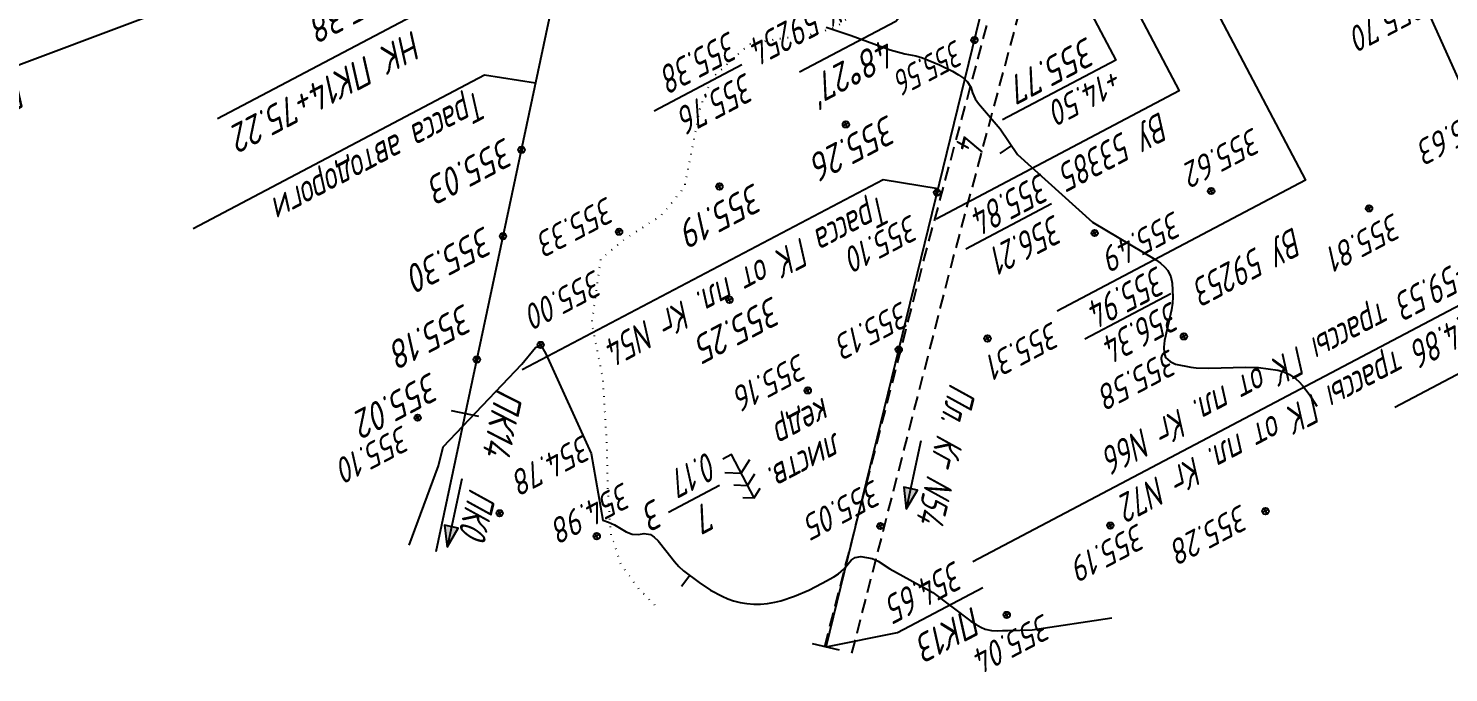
# Model space of a CAD drawing. Extents: x 1516777 to 1518423, y 2190420 to 2191479.
# Drawn here: x 1517168.8 to 1517372.3, y 2190420.3 to 2190512.6 of the extents above; entities that cross this region are included whole.
import ezdxf
from ezdxf.enums import TextEntityAlignment as Align

# ---------------------------------------------------------------- set-up
doc = ezdxf.new("R2010")
doc.units = 0
doc.linetypes.add('ИИDash_20_10', pattern=[3, 2, -1])
doc.linetypes.add('ИИDot', pattern=[1, 0, -1])
for name, color, linetype, lineweight in [('ИИ_ГЕОПУНКТ_025', 7, 'Continuous', 25), ('ИИ_ДОРОГА_025', 7, 'Continuous', 25), ('ИИ_КОНТУР_025', 7, 'ИИDot', 25), ('ИИ_ОТМЕТКА_025', 7, 'Continuous', 25), ('ИИ_ПИКЕТАЖ_025', 7, 'Continuous', 25), ('ИИ_РАЗМЕР_025', 7, 'Continuous', 25), ('ИИ_РЕЛЬЕФ_025', 34, 'Continuous', 25), ('ИИ_ТЕКСТ_025', 7, 'Continuous', 25), ('ИИ_ТРАССА_АД_025', 1, 'Continuous', 25), ('ИИ_ТРАССА_ТРУБ_025', 7, 'Continuous', 25), ('ИИ_УГОДЬЯ_025', 7, 'Continuous', 25)]:
    doc.layers.add(name, color=color, linetype=linetype, lineweight=lineweight)
doc.styles.add('VNIPISIMPLEXCUR', font='simplex.shx', dxfattribs={"width": 0.8, "oblique": 15})
doc.dimstyles.new('ИИ-2000-м-dm$2', dxfattribs={"dimscale": 2, "dimtxt": 2.5, "dimasz": 2.5, "dimexe": 1.25, "dimexo": 0, "dimgap": 1, "dimtad": 2, "dimtoh": 1, "dimzin": 1, "dimdsep": 46, "dimtxsty": 'VNIPISIMPLEXCUR', "dimcen": 2.5, "dimaunit": 1, "dimazin": 0, "dimtfac": 1, "dimtmove": 1, "dimatfit": 2, "dimfxl": 1, "dimarcsym": 0})

# ---------------------------------------------------------------- blocks, each defined once
blk = doc.blocks.new('ИИ050052Р')
at = {"linetype": 'Continuous', "lineweight": 25}
h = blk.add_hatch(color=0, dxfattribs=at)
edge = h.paths.add_edge_path()
edge.add_arc((0, 0), 0.15, 0, 360)
at = {"color": 0, "linetype": 'Continuous', "lineweight": 25}
for radius in [0.75, 0.15]:
    blk.add_circle((0, 0), radius, dxfattribs=at)
at = {"color": 0, "linetype": 'Continuous', "style": 'VNIPISIMPLEXCUR', "oblique": 15, "width": 0.8}
for tag, p in [('CENTRE', (1.45, 0.7)), ('HEIGHT', (1.45, -2.7))]:
    blk.add_attdef(tag, p, '', height=2, dxfattribs=at)
for tag, p in [('NUMBER', (-2, -1)), ('STATIONING', (-2, -4.4)), ('ALPHA', (-2, -7.8))]:
    blk.add_attdef(tag, text='', height=2, dxfattribs=at).set_placement(p, align=Align.RIGHT)
at = {"color": 253, "linetype": 'Continuous', "style": 'VNIPISIMPLEXCUR', "oblique": 15, "width": 0.8, "flags": 1}
blk.add_attdef('NOTE', text='', height=1.6, dxfattribs=at).set_placement((-2, -10.8), align=Align.RIGHT)
blk = doc.blocks.new('ИИ15001')
at = {"color": 0, "linetype": 'Continuous', "lineweight": 25}
blk.add_lwpolyline([(0, 1), (0, -1)], dxfattribs=at)
at = {"color": 0, "linetype": 'Continuous', "lineweight": 25, "style": 'VNIPISIMPLEXCUR', "oblique": 15, "width": 0.8}
blk.add_attdef('STATIONING', text='', height=2, dxfattribs=at).set_placement((0, 2), align=Align.CENTER)
at = {"color": 7, "linetype": 'Continuous', "lineweight": 25, "style": 'VNIPISIMPLEXCUR', "oblique": 15, "width": 0.8}
blk.add_attdef('HEIGHT', text='', height=2, dxfattribs=at).set_placement((0, -2), align=Align.TOP_CENTER)
blk = doc.blocks.new('ИИ150022')
at = {"linetype": 'Continuous', "lineweight": 25}
h = blk.add_hatch(color=0, dxfattribs=at)
edge = h.paths.add_edge_path()
edge.add_arc((0, 0), 0.3, 0, 360)
at = {"color": 0, "linetype": 'Continuous', "lineweight": 25}
blk.add_circle((0, 0), 0.3, dxfattribs=at)
at = {"color": 0, "linetype": 'Continuous', "style": 'VNIPISIMPLEXCUR', "oblique": 15, "width": 0.8}
for tag, p in [('STATIONING1', (1, 4.7)), ('STATIONING2', (1, 1.3))]:
    blk.add_attdef(tag, p, '', height=2, dxfattribs=at)
at = {"color": 7, "linetype": 'Continuous', "style": 'VNIPISIMPLEXCUR', "oblique": 15, "width": 0.8}
blk.add_attdef('HEIGHT', text='', height=2, dxfattribs=at).set_placement((0, -1.3), align=Align.TOP_CENTER)
blk = doc.blocks.new('*D38')
at = {"layer": 'Defpoints', "color": 0, "transparency": 16777216}
for p in [(1518374.71, 2191103.61), (1517383.3, 2190581.34), (1517389.76, 2190577.24), (1517312.46, 2190543.97), (1517433.62, 2190485.82)]:
    blk.add_point(p, dxfattribs=at)
at = {"layer": 'ИИ_РАЗМЕР_025', "color": 0, "lineweight": -2, "transparency": 16777216}
for p, q in [((1517396.55, 2190576.56), (1517404.05, 2190580.5)), ((1517390.59, 2190579.05), (1517396.55, 2190576.56))]:
    blk.add_line(p, q, dxfattribs=at)
blk.add_arc((1517383.32, 2190581.3), 7.61, 328.2344, 357.3275, dxfattribs=at)
at = {"layer": 'ИИ_РАЗМЕР_025', "color": 0, "transparency": 16777216}
for points in [[(1517390.28, 2190580.8), (1517391.58, 2190581.09), (1517390.06, 2190584.85)], [(1517390.25, 2190576.81), (1517389.34, 2190577.78), (1517386.87, 2190574.56)]]:
    blk.add_solid(points, dxfattribs=at)
at = {"layer": 'ИИ_РАЗМЕР_025', "color": 0, "transparency": 16777216, "insert": (1517402.14, 2190576.11), "char_height": 4, "attachment_point": 5, "rotation": 207.7821, "style": 'VNIPISIMPLEXCUR'}
blk.add_mtext('90%%d', dxfattribs=at)
blk = doc.blocks.new('*D39')
at = {"layer": 'Defpoints', "color": 0, "transparency": 16777216}
for p in [(1518374.71, 2191103.61), (1517346.49, 2190565.29), (1517354.45, 2190558.5), (1517312.46, 2190543.97), (1517398.19, 2190467.15)]:
    blk.add_point(p, dxfattribs=at)
at = {"layer": 'ИИ_РАЗМЕР_025', "color": 0, "lineweight": -2, "transparency": 16777216}
blk.add_arc((1517347.89, 2190562.63), 7.75, 327.6817, 357.8802, dxfattribs=at)
at = {"layer": 'ИИ_РАЗМЕР_025', "color": 0, "transparency": 16777216}
for points in [[(1517354.99, 2190562.2), (1517356.29, 2190562.5), (1517354.75, 2190566.25)], [(1517354.89, 2190558), (1517353.99, 2190558.98), (1517351.5, 2190555.78)]]:
    blk.add_solid(points, dxfattribs=at)
at = {"layer": 'ИИ_РАЗМЕР_025', "color": 0, "transparency": 16777216, "insert": (1517360.55, 2190560.37), "char_height": 4, "attachment_point": 5, "rotation": 207.7821, "style": 'VNIPISIMPLEXCUR'}
blk.add_mtext('90%%d', dxfattribs=at)
blk = doc.blocks.new('*D40')
at = {"layer": 'Defpoints', "color": 0, "transparency": 16777216}
for p in [(1518374.71, 2191103.61), (1517312.46, 2190543.97), (1517312.46, 2190543.97), (1517316.73, 2190536.61), (1517283.12, 2190423.93)]:
    blk.add_point(p, dxfattribs=at)
at = {"layer": 'ИИ_РАЗМЕР_025', "color": 0, "lineweight": -2, "transparency": 16777216}
for p, q in [((1517319.17, 2190538.73), (1517325.54, 2190526.65)), ((1517325.54, 2190526.65), (1517340.04, 2190534.3))]:
    blk.add_line(p, q, dxfattribs=at)
blk.add_arc((1517312.46, 2190543.97), 8.51, 283.4479, 0.5992, dxfattribs=at)
at = {"layer": 'ИИ_РАЗМЕР_025', "color": 0, "transparency": 16777216}
for points in [[(1517320.32, 2190543.89), (1517321.62, 2190544.22), (1517319.99, 2190547.94)], [(1517314.44, 2190535.03), (1517314.44, 2190536.36), (1517310.44, 2190535.7)]]:
    blk.add_solid(points, dxfattribs=at)
at = {"layer": 'ИИ_РАЗМЕР_025', "color": 0, "transparency": 16777216, "insert": (1517334.81, 2190527.72), "char_height": 4, "attachment_point": 5, "rotation": 207.7821, "style": 'VNIPISIMPLEXCUR'}
blk.add_mtext("131°31'", dxfattribs=at)
blk = doc.blocks.new('ИИ15009')
at = {"linetype": 'Continuous', "lineweight": 25}
blk.add_hatch(color=0, dxfattribs=at).paths.add_polyline_path([(0, 0), (1.5, -0.5), (1.5, 0.5)])
at = {"color": 0, "linetype": 'Continuous', "lineweight": 25}
blk.add_lwpolyline([(0, 0), (1.5, -0.5), (1.5, 0.5)], close=True, dxfattribs=at)
blk.add_lwpolyline([(5, 0), (0, 0)], dxfattribs=at)
blk = doc.blocks.new('ИИ053672А')
at = {"color": 0, "linetype": 'Continuous'}
for points in [[(0.7, 3.1), (0, 3.5), (-0.7, 3.1)], [(0, 3.5), (0, 0), (0.7, 0)], [(0.85, 2.01), (0, 2.5), (-0.85, 2.01)], [(1, 0.92), (0, 1.5), (-1, 0.92)]]:
    blk.add_lwpolyline(points, dxfattribs=at)
at = {"color": 0, "linetype": 'Continuous', "style": 'VNIPISIMPLEXCUR', "oblique": 15, "width": 0.8}
blk.add_attdef('RACE1', text='', height=2, dxfattribs=at).set_placement((-2, 2.25), align=Align.RIGHT)
blk.add_attdef('HEIGHT', (2, 2.25), '', height=2, dxfattribs=at)
blk.add_attdef('DISTANCE', text='', height=2, dxfattribs=at).set_placement((8.5, 1.75), align=Align.MIDDLE_LEFT)
blk.add_attdef('RACE2', text='', height=2, dxfattribs=at).set_placement((-2, 1.25), align=Align.TOP_RIGHT)
blk.add_attdef('THICKNESS', text='', height=2, dxfattribs=at).set_placement((2, 1.25), align=Align.TOP_LEFT)
blk = doc.blocks.new('ИИ15002')
at = {"linetype": 'Continuous', "lineweight": 25}
h = blk.add_hatch(color=0, dxfattribs=at)
edge = h.paths.add_edge_path()
edge.add_arc((0, 0), 0.3, 0, 360)
at = {"color": 0, "linetype": 'Continuous', "lineweight": 25}
blk.add_circle((0, 0), 0.3, dxfattribs=at)
at = {"color": 0, "linetype": 'Continuous', "style": 'VNIPISIMPLEXCUR', "oblique": 15, "width": 0.8}
blk.add_attdef('STATIONING', (1, 1.3), '', height=2, rotation=90, dxfattribs=at)
at = {"color": 7, "linetype": 'Continuous', "style": 'VNIPISIMPLEXCUR', "oblique": 15, "width": 0.8}
blk.add_attdef('HEIGHT', text='', height=2, dxfattribs=at).set_placement((0, -1.3), align=Align.TOP_CENTER)
blk = doc.blocks.new('ИИ15003')
at = {"linetype": 'Continuous'}
h = blk.add_hatch(color=0, dxfattribs=at)
edge = h.paths.add_edge_path()
edge.add_arc((0, 0), 0.15, 0, 360)
at = {"color": 0, "linetype": 'Continuous'}
for radius in [0.75, 0.15]:
    blk.add_circle((0, 0), radius, dxfattribs=at)
at = {"color": 253, "style": 'VNIPISIMPLEXCUR', "oblique": 15, "width": 0.8, "flags": 1}
blk.add_attdef('NOTE', text='', height=1.6, dxfattribs=at).set_placement((-1.75, -0.8), align=Align.RIGHT)
at = {"color": 0, "style": 'VNIPISIMPLEXCUR', "oblique": 15, "width": 0.8}
for tag, p in [('NUMBER', (1.75, -1)), ('CENTRE', (1.75, -5)), ('HEIGHT', (1.75, -9)), ('STATIONING', (1.75, -13)), ('ALPHA', (1.75, -17)), ('RADIUS', (1.75, -21)), ('TANGENT', (1.75, -25)), ('CURVE', (1.75, -29)), ('BISECTOR', (1.75, -33)), ('INCREMENT', (1.75, -37)), ('COMPOUND_TANGENT', (1.75, -41)), ('COMPOUND_CURVE', (1.75, -45)), ('COMPOUND_BISECTOR', (1.75, -49)), ('COMPOUND_INCR', (1.75, -53)), ('CURVE_LENGTH', (1.75, -57)), ('TANGENT_INCR', (1.75, -61)), ('RADIUS_INCR', (1.75, -65))]:
    blk.add_attdef(tag, p, '', height=2, dxfattribs=at)
blk = doc.blocks.new('ИИ15004')
at = {"color": 0, "linetype": 'Continuous', "lineweight": 25}
for points in [[(-1.5, 1.5), (1.5, 1.5)], [(0, 0), (0, 1.5)]]:
    blk.add_lwpolyline(points, dxfattribs=at)
at = {"color": 0, "style": 'VNIPISIMPLEXCUR', "oblique": 15, "width": 0.8}
blk.add_attdef('STATIONING', (1, 2.5), '', height=2, rotation=90, dxfattribs=at)
at = {"color": 7, "style": 'VNIPISIMPLEXCUR', "oblique": 15, "width": 0.8}
blk.add_attdef('HEIGHT', text='', height=2, dxfattribs=at).set_placement((0, -1.3), align=Align.TOP_CENTER)
blk = doc.blocks.new('*U49')
at = {"color": 0, "linetype": 'ByBlock', "lineweight": -2}
for points in [[(0, 0), (42.97, -5.42)], [(42.97, -5.42), (42.97, -33.42)], [(42.97, -5.42), (65.2, -5.42)], [(42.97, -9.42), (65.2, -9.42)], [(42.97, -13.42), (65.2, -13.42)], [(42.97, -17.42), (65.2, -17.42)], [(42.97, -21.42), (65.2, -21.42)], [(42.97, -25.42), (65.2, -25.42)], [(42.97, -29.42), (65.2, -29.42)], [(42.97, -33.42), (65.2, -33.42)]]:
    blk.add_lwpolyline(points, dxfattribs=at)
blk = doc.blocks.new('PICKET')
at = {"color": 0, "linetype": 'Continuous', "lineweight": 25}
for p, q in [((-0.23, 0), (0.23, 0)), ((0, 0.23), (0, -0.23))]:
    blk.add_line(p, q, dxfattribs=at)
blk.add_circle((0, 0), 0.23, dxfattribs=at)
at = {"color": 0, "linetype": 'Continuous', "style": 'VNIPISIMPLEXCUR', "oblique": 15, "width": 0.8}
blk.add_attdef('OTMETKA', (1.25, 0.3), '', height=2, dxfattribs=at)
at = {"color": 8, "linetype": 'Continuous', "style": 'VNIPISIMPLEXCUR', "oblique": 15, "width": 0.8, "flags": 1}
blk.add_attdef('NOMER', (1.25, -2.7), '', height=2, dxfattribs=at)
blk = doc.blocks.new('*D57')
at = {"layer": 'Defpoints', "color": 0, "transparency": 16777216}
for p in [(1517312.46, 2190543.97), (1517324.52, 2190542.65), (1517274.99, 2190516.52), (1517299.86, 2190516.97), (1517283.12, 2190423.93)]:
    blk.add_point(p, dxfattribs=at)
at = {"layer": 'ИИ_РАЗМЕР_025', "color": 0, "lineweight": -2, "transparency": 16777216}
for p, q in [((1517297.41, 2190518.62), (1517293.12, 2190513.54)), ((1517293.12, 2190513.54), (1517279.33, 2190506.27))]:
    blk.add_line(p, q, dxfattribs=at)
blk.add_arc((1517310.3, 2190535.15), 20.96, 218.7635, 245.3159, dxfattribs=at)
at = {"layer": 'ИИ_РАЗМЕР_025', "color": 0, "transparency": 16777216}
for points in [[(1517293.4, 2190521.66), (1517294.51, 2190522.39), (1517291.76, 2190525.37)], [(1517301.77, 2190516.73), (1517301.33, 2190515.47), (1517305.33, 2190514.79)]]:
    blk.add_solid(points, dxfattribs=at)
at = {"layer": 'ИИ_РАЗМЕР_025', "color": 0, "transparency": 16777216, "insert": (1517287.36, 2190506.68), "char_height": 4, "attachment_point": 5, "rotation": 207.7821, "style": 'VNIPISIMPLEXCUR'}
blk.add_mtext("48°27'", dxfattribs=at)
blk = doc.blocks.new('ИИ053296')
at = {"color": 0, "linetype": 'Continuous', "lineweight": 25}
blk.add_lwpolyline([(0, 0), (1, 0)], dxfattribs=at)

msp = doc.modelspace()

# ---------------------------------------------------------------- linework, layer by layer
at = {"layer": 'ИИ_ГЕОПУНКТ_025'}
for points, elevation in [([(1517313.17, 2190542.62), (1517333.73, 2190503.595), (1517298.879, 2190485.234)], 355.84), ([(1517324.52, 2190542.65), (1517351.829, 2190490.815), (1517316.225, 2190472.058)], 355.94)]:
    msp.add_lwpolyline(points, dxfattribs=dict(at, elevation=elevation))
for points in [[(1517271.043, 2190507.325), (1517258.5, 2190500.717)], [(1517315.438, 2190487.433), (1517303.119, 2190480.943)], [(1517332.505, 2190474.529), (1517320.186, 2190468.038)]]:
    msp.add_lwpolyline(points, dxfattribs=at)
at = {"layer": 'ИИ_ДОРОГА_025', "linetype": 'ИИDash_20_10', "flags": 128}
for points in [[(1517282.932, 2190423.973), (1517297.361, 2190480.258), (1517313.036, 2190538.518)], [(1517286.818, 2190423.024), (1517301.23, 2190479.242), (1517316.899, 2190537.478)]]:
    msp.add_lwpolyline(points, dxfattribs=at)
at = {"layer": 'ИИ_КОНТУР_025', "flags": 128}
msp.add_lwpolyline([(1517258.598, 2190429.921), (1517256.415, 2190432.103), (1517253.702, 2190435.811), (1517252.275, 2190440.233), (1517251.847, 2190446.652), (1517251.704, 2190453.357), (1517251.133, 2190462.486), (1517249.563, 2190470.331), (1517250.85, 2190479.53), (1517254.276, 2190482.383), (1517259.557, 2190485.807), (1517262.841, 2190489.801), (1517263.983, 2190495.506), (1517265.125, 2190501.355), (1517266.838, 2190505.492), (1517272.12, 2190510.341), (1517276.117, 2190511.055), (1517281.398, 2190511.768), (1517284.539, 2190512.766), (1517286.966, 2190514.621), (1517290.106, 2190517.474), (1517294.103, 2190520.327), (1517297.837, 2190525.449), (1517301.027, 2190529.092), (1517304.11, 2190531.297), (1517310.304, 2190535.15), (1517313.036, 2190538.518)], dxfattribs=at)
at = {"layer": 'ИИ_ПИКЕТАЖ_025', "color": 4}
for points, elevation in [([(1517347.889, 2190562.635), (1517385.519, 2190479.005), (1517304.154, 2190436.138)], 356.28), ([(1517310.304, 2190535.15), (1517324.654, 2190508.013), (1517308.397, 2190499.443)], 355.77)]:
    msp.add_lwpolyline(points, dxfattribs=dict(at, elevation=elevation))
at = {"layer": 'ИИ_ПИКЕТАЖ_025', "color": 1}
msp.add_lwpolyline([(1517195.895, 2190499.646), (1517231.912, 2190518.643), (1517247.056, 2190530.926)], dxfattribs=at)
at = {"layer": 'ИИ_ПИКЕТАЖ_025', "color": 4}
for points in [[(1517398.189, 2190467.15), (1517393.682, 2190473.565), (1517364.591, 2190458.239)], [(1517283.119, 2190423.928), (1517293.365, 2190426.011), (1517305.56, 2190432.447)]]:
    msp.add_lwpolyline(points, dxfattribs=at)
at = {"layer": 'ИИ_РЕЛЬЕФ_025', "color": 5, "elevation": 355.5}
msp.add_lwpolyline([(1517283.128, 2190512.721), (1517286.705, 2190511.52), (1517292.309, 2190509.506), (1517294.398, 2190508.896), (1517295.99, 2190508.627), (1517296.908, 2190508.361), (1517299.358, 2190507.342), (1517301.219, 2190506.417), (1517302.066, 2190505.924), (1517302.792, 2190505.43), (1517303.345, 2190504.95), (1517303.85, 2190504.154), (1517304.104, 2190503.328), (1517304.486, 2190502.452), (1517304.947, 2190501.79), (1517308.046, 2190498.174), (1517310.544, 2190494.469), (1517321.289, 2190484.801), (1517330.356, 2190479.42), (1517331.045, 2190478.909), (1517331.624, 2190478.386), (1517332.069, 2190477.848), (1517332.524, 2190476.961), (1517332.727, 2190476.071), (1517332.806, 2190474.041), (1517332.758, 2190473.198), (1517332.595, 2190472.217), (1517331.627, 2190467.849), (1517331.516, 2190466.881), (1517331.541, 2190466.056), (1517331.744, 2190465.422), (1517332.399, 2190464.841), (1517333.204, 2190464.432), (1517335.391, 2190464.022), (1517336.146, 2190463.923), (1517337.965, 2190463.868), (1517343.209, 2190464.038), (1517345.094, 2190463.988), (1517347.847, 2190463.593), (1517348.691, 2190463.372), (1517349.531, 2190462.99), (1517350.426, 2190462.36), (1517350.897, 2190461.926), (1517351.376, 2190461.406), (1517352.35, 2190460.138), (1517353.428, 2190458.446)], dxfattribs=at)
at = {"layer": 'ИИ_РЕЛЬЕФ_025'}
for points, elevation in [([(1517283.128, 2190512.721), (1517286.705, 2190511.52), (1517292.309, 2190509.506), (1517294.398, 2190508.896), (1517295.99, 2190508.627), (1517296.908, 2190508.361), (1517299.358, 2190507.342), (1517301.219, 2190506.417), (1517302.066, 2190505.924), (1517302.792, 2190505.43), (1517303.345, 2190504.95), (1517303.85, 2190504.154), (1517304.104, 2190503.328), (1517304.486, 2190502.452), (1517304.947, 2190501.79), (1517308.046, 2190498.174), (1517310.544, 2190494.469), (1517321.289, 2190484.801), (1517330.356, 2190479.42), (1517331.045, 2190478.909), (1517331.624, 2190478.386), (1517332.069, 2190477.848), (1517332.524, 2190476.961), (1517332.727, 2190476.071), (1517332.806, 2190474.041), (1517332.758, 2190473.198), (1517332.595, 2190472.217), (1517331.627, 2190467.849), (1517331.516, 2190466.881), (1517331.541, 2190466.056), (1517331.744, 2190465.422), (1517332.399, 2190464.841), (1517333.204, 2190464.432), (1517335.391, 2190464.022), (1517336.146, 2190463.923), (1517337.965, 2190463.868), (1517343.209, 2190464.038), (1517345.094, 2190463.988), (1517347.847, 2190463.593), (1517348.691, 2190463.372), (1517349.531, 2190462.99), (1517350.426, 2190462.36), (1517350.897, 2190461.926), (1517351.376, 2190461.406), (1517352.35, 2190460.138), (1517353.428, 2190458.446)], 355.5), ([(1517223.36, 2190438.534), (1517227.588, 2190449.892), (1517228.251, 2190452.613), (1517239.506, 2190464.461), (1517241.494, 2190466.823), (1517242.222, 2190467.173), (1517242.961, 2190465.944), (1517249.45, 2190451.673), (1517251.12, 2190442.098), (1517251.959, 2190441.827), (1517252.777, 2190441.438), (1517254.482, 2190440.411), (1517255.314, 2190440.072), (1517256.193, 2190440.055), (1517257.056, 2190440.181), (1517257.95, 2190440.03), (1517258.499, 2190439.674), (1517259.049, 2190439.146), (1517260.176, 2190437.751), (1517261.379, 2190436.197), (1517262.023, 2190435.47), (1517262.705, 2190434.835), (1517264.933, 2190433.143), (1517266.559, 2190432.083), (1517268.214, 2190431.19), (1517269.031, 2190430.835), (1517269.828, 2190430.559), (1517270.812, 2190430.308), (1517271.778, 2190430.146), (1517272.742, 2190430.07), (1517273.719, 2190430.079), (1517274.723, 2190430.17), (1517275.769, 2190430.339), (1517276.643, 2190430.549), (1517278.586, 2190431.206), (1517280.626, 2190432.08), (1517282.571, 2190433.048), (1517284.227, 2190433.987), (1517284.886, 2190434.408), (1517285.637, 2190435.064), (1517286.701, 2190436.362), (1517287.281, 2190436.758), (1517288.078, 2190436.871), (1517288.905, 2190436.771), (1517289.732, 2190436.622), (1517290.588, 2190436.221), (1517292.264, 2190435.102), (1517298.416, 2190431.741), (1517303.879, 2190427.619), (1517304.604, 2190427.152), (1517305.289, 2190426.769), (1517305.927, 2190426.489), (1517306.809, 2190426.273), (1517307.608, 2190426.235), (1517308.375, 2190426.269), (1517309.158, 2190426.268), (1517312.665, 2190426.395), (1517324.062, 2190428.1)], 355)]:
    msp.add_lwpolyline(points, dxfattribs=dict(at, elevation=elevation))
at = {"layer": 'ИИ_ТЕКСТ_025'}
for points in [[(1517192.405, 2190483.901), (1517234.168, 2190505.917), (1517241.5, 2190504.774)], [(1517299.16, 2190489.558), (1517291.281, 2190490.874), (1517239.551, 2190463.62)]]:
    msp.add_lwpolyline(points, dxfattribs=at)
at = {"layer": 'ИИ_ТРАССА_АД_025', "color": 1}
msp.add_lwpolyline([(1517227.225, 2190437.589), (1517247.056, 2190530.926, -0.2217783), (1517254.689, 2190541.054), (1517260.44, 2190544.11)], format="xyb", dxfattribs=at)
at = {"layer": 'ИИ_ТРАССА_ТРУБ_025', "color": 4}
msp.add_lwpolyline([(1517283.119, 2190423.928), (1517312.459, 2190543.969)], dxfattribs=at)
at = {"layer": 'ИИ_УГОДЬЯ_025'}
msp.add_lwpolyline([(1517267.858, 2190447.061), (1517260.522, 2190443.196)], dxfattribs=at)

# ---------------------------------------------------------------- block references
at = {"layer": 'ИИ_ГЕОПУНКТ_025', "xscale": 2, "yscale": 2, "zscale": 2, "rotation": 207.7819444444445}
msp.add_blockref('*U49', (1517248.51, 2190537.77), dxfattribs=at)
at = {"layer": 'ИИ_ГЕОПУНКТ_025'}
ref = msp.add_blockref('ИИ15003', (1517248.51, 2190537.77, 355.24), dxfattribs=dict(at, xscale=2, yscale=2, zscale=2, rotation=207.7819444444445))
ref.add_attrib('NUMBER', 'ВУ 59250', (1517167.434, 2190505.473), dxfattribs={"layer": '0', "color": 0, "height": 4, "rotation": 207.78194, "style": 'VNIPISIMPLEXCUR', "oblique": 15, "width": 0.8})
ref.add_attrib('CENTRE', '355.62', (1517147.605, 2190487.915), dxfattribs={"layer": '0', "color": 0, "height": 4, "rotation": 207.78194, "style": 'VNIPISIMPLEXCUR', "oblique": 15, "width": 0.8})
ref.add_attrib('HEIGHT', '355.24', (1517145.077, 2190493.804), dxfattribs={"layer": '0', "color": 0, "height": 4, "rotation": 207.78194, "style": 'VNIPISIMPLEXCUR', "oblique": 15, "width": 0.8})
ref.add_attrib('STATIONING', 'ПК14+82.22', (1517164.063, 2190512.74), dxfattribs={"layer": '0', "color": 0, "height": 4, "rotation": 207.78194, "style": 'VNIPISIMPLEXCUR', "oblique": 15, "width": 0.8})
ref.add_attrib('ALPHA', "a=50°1'", (1517160.335, 2190519.817), dxfattribs={"layer": '0', "color": 0, "height": 4, "rotation": 207.78194, "style": 'VNIPISIMPLEXCUR', "oblique": 15, "width": 0.8})
ref.add_attrib('RADIUS', 'R=15', (1517156.606, 2190526.895), dxfattribs={"layer": '0', "color": 0, "height": 4, "rotation": 207.78194, "style": 'VNIPISIMPLEXCUR', "oblique": 15, "width": 0.8})
ref.add_attrib('TANGENT', 'Т=7.00', (1517152.877, 2190533.973), dxfattribs={"layer": '0', "color": 0, "height": 4, "rotation": 207.78194, "style": 'VNIPISIMPLEXCUR', "oblique": 15, "width": 0.8})
ref.add_attrib('CURVE', 'К=13.09', (1517149.148, 2190541.051), dxfattribs={"layer": '0', "color": 0, "height": 4, "rotation": 207.78194, "style": 'VNIPISIMPLEXCUR', "oblique": 15, "width": 0.8})
ref.add_attrib('BISECTOR', 'Б=1.55', (1517145.419, 2190548.129), dxfattribs={"layer": '0', "color": 0, "height": 4, "rotation": 207.78194, "style": 'VNIPISIMPLEXCUR', "oblique": 15, "width": 0.8})
ref.add_attrib('INCREMENT', 'Д=0.91', (1517141.69, 2190555.206), dxfattribs={"layer": '0', "color": 0, "height": 4, "rotation": 207.78194, "style": 'VNIPISIMPLEXCUR', "oblique": 15, "width": 0.8})
ref = msp.add_blockref('ИИ050052Р', (1517313.17, 2190542.62, 355.84), dxfattribs=dict(at, xscale=2, yscale=2, zscale=2, rotation=207.7819444444445))
ref.add_attrib('NUMBER', 'ВУ 53385', dxfattribs={"layer": '0', "color": 0, "linetype": 'Continuous', "height": 4, "rotation": 207.78194, "style": 'VNIPISIMPLEXCUR', "oblique": 15, "width": 0.7}).set_placement((1517316.389, 2190492.973), align=Align.RIGHT)
ref.add_attrib('CENTRE', '356.21', (1517315.94, 2190486.006), dxfattribs={"layer": '0', "color": 0, "linetype": 'Continuous', "height": 4, "rotation": 207.78194, "style": 'VNIPISIMPLEXCUR', "oblique": 15, "width": 0.7})
ref.add_attrib('HEIGHT', '355.84', (1517314.026, 2190491.988), dxfattribs={"layer": '0', "color": 0, "linetype": 'Continuous', "height": 4, "rotation": 207.78194, "style": 'VNIPISIMPLEXCUR', "oblique": 15, "width": 0.7})
ref = msp.add_blockref('ИИ050052Р', (1517324.52, 2190542.65, 355.94), dxfattribs=dict(at, xscale=2, yscale=2, zscale=2, rotation=207.7819444444445))
ref.add_attrib('NUMBER', 'ВУ 59253', dxfattribs={"layer": '0', "color": 0, "linetype": 'Continuous', "height": 4, "rotation": 207.78194, "style": 'VNIPISIMPLEXCUR', "oblique": 15, "width": 0.7}).set_placement((1517335.611, 2190476.506, 355.94), align=Align.RIGHT)
ref.add_attrib('CENTRE', '356.34', (1517332.71, 2190473.562, 355.94), dxfattribs={"layer": '0', "color": 0, "linetype": 'Continuous', "height": 4, "rotation": 207.78194, "style": 'VNIPISIMPLEXCUR', "oblique": 15, "width": 0.7})
ref.add_attrib('HEIGHT', '355.94', (1517330.674, 2190478.645, 355.94), dxfattribs={"layer": '0', "color": 0, "linetype": 'Continuous', "height": 4, "rotation": 207.78194, "style": 'VNIPISIMPLEXCUR', "oblique": 15, "width": 0.7})
ref = msp.add_blockref('ИИ050052Р', (1517274.99, 2190516.52, 355.38), dxfattribs=dict(at, xscale=2, yscale=2, zscale=2, rotation=207.7819444444445))
ref.add_attrib('NUMBER', 'ВУ 59254', dxfattribs={"layer": '0', "color": 0, "linetype": 'Continuous', "height": 4, "rotation": 207.78194, "style": 'VNIPISIMPLEXCUR', "oblique": 15, "width": 0.7}).set_placement((1517272.031, 2190510.925, 355.38), align=Align.RIGHT)
ref.add_attrib('CENTRE', '355.76', (1517271.728, 2190506.333, 355.38), dxfattribs={"layer": '0', "color": 0, "linetype": 'Continuous', "height": 4, "rotation": 207.78194, "style": 'VNIPISIMPLEXCUR', "oblique": 15, "width": 0.7})
ref.add_attrib('HEIGHT', '355.38', (1517269.379, 2190512.286, 355.38), dxfattribs={"layer": '0', "color": 0, "linetype": 'Continuous', "height": 4, "rotation": 207.78194, "style": 'VNIPISIMPLEXCUR', "oblique": 15, "width": 0.7})
at = {"layer": 'ИИ_ОТМЕТКА_025'}
ref = msp.add_blockref('PICKET', (1517371.41, 2190517.81, 355.7), dxfattribs=dict(at, xscale=2, yscale=2, zscale=2, rotation=207.7819444444445))
ref.add_attrib('OTMETKA', '355.70', (1517368.267, 2190517.933, 7.85), dxfattribs={"layer": '0', "color": 0, "linetype": 'Continuous', "height": 3.6, "rotation": 207.78194, "style": 'VNIPISIMPLEXCUR', "oblique": 15, "width": 0.8})
ref = msp.add_blockref('PICKET', (1517304.373, 2190510.888, 355.56), dxfattribs=dict(at, xscale=2, yscale=2, zscale=2, rotation=207.7819444444445))
ref.add_attrib('OTMETKA', '355.56', (1517301.82, 2190511.057), dxfattribs={"layer": '0', "color": 0, "linetype": 'Continuous', "height": 3.6, "rotation": 207.78194, "style": 'VNIPISIMPLEXCUR', "oblique": 15, "width": 0.7})
ref = msp.add_blockref('PICKET', (1517285.953, 2190498.8, 355.26), dxfattribs=dict(at, xscale=2, yscale=2, zscale=2, rotation=207.7819444444445))
ref.add_attrib('OTMETKA', '355.26', (1517292.091, 2190500.306, 355.26), dxfattribs={"layer": '0', "color": 0, "linetype": 'Continuous', "height": 4, "rotation": 207.78194, "style": 'VNIPISIMPLEXCUR', "oblique": 15, "width": 0.8})
ref = msp.add_blockref('PICKET', (1517380.29, 2190501.06, 355.63), dxfattribs=dict(at, xscale=2, yscale=2, zscale=2, rotation=207.7819444444445))
ref.add_attrib('OTMETKA', '355.63', (1517378.013, 2190501.796, 7.78), dxfattribs={"layer": '0', "color": 0, "linetype": 'Continuous', "height": 3.6, "rotation": 207.78194, "style": 'VNIPISIMPLEXCUR', "oblique": 15, "width": 0.8})
ref = msp.add_blockref('PICKET', (1517338.3, 2190489.26, 355.62), dxfattribs=dict(at, xscale=2, yscale=2, zscale=2, rotation=207.7819444444445))
ref.add_attrib('OTMETKA', '355.62', (1517344.444, 2190498.488, 355.62), dxfattribs={"layer": '0', "color": 0, "linetype": 'Continuous', "height": 3.6, "rotation": 207.78194, "style": 'VNIPISIMPLEXCUR', "oblique": 15, "width": 0.8})
ref = msp.add_blockref('PICKET', (1517239.476, 2190495.17, 355.03), dxfattribs=dict(at, xscale=2, yscale=2, zscale=2, rotation=207.7819444444445))
ref.add_attrib('OTMETKA', '355.03', (1517237.248, 2190497.059, 355.03), dxfattribs={"layer": '0', "color": 0, "linetype": 'Continuous', "height": 4, "rotation": 207.78194, "style": 'VNIPISIMPLEXCUR', "oblique": 15, "width": 0.8})
ref = msp.add_blockref('PICKET', (1517267.833, 2190489.91, 355.19), dxfattribs=dict(at, xscale=2, yscale=2, zscale=2, rotation=207.7819444444445))
ref.add_attrib('OTMETKA', '355.19', (1517272.942, 2190490.531, 355.19), dxfattribs={"layer": '0', "color": 0, "linetype": 'Continuous', "height": 4, "rotation": 207.78194, "style": 'VNIPISIMPLEXCUR', "oblique": 15, "width": 0.8})
ref = msp.add_blockref('PICKET', (1517253.45, 2190483.42, 355.33), dxfattribs=dict(at, xscale=2, yscale=2, zscale=2, rotation=207.7819444444445))
ref.add_attrib('OTMETKA', '355.33', (1517251.838, 2190488.577, 355.33), dxfattribs={"layer": '0', "color": 0, "linetype": 'Continuous', "height": 3.6, "rotation": 207.78194, "style": 'VNIPISIMPLEXCUR', "oblique": 15, "width": 0.8})
ref = msp.add_blockref('PICKET', (1517299.029, 2190489.022, 355.1), dxfattribs=dict(at, xscale=2, yscale=2, zscale=2, rotation=207.7819444444445))
ref.add_attrib('OTMETKA', '355.10', (1517295.404, 2190486.026), dxfattribs={"layer": '0', "color": 0, "linetype": 'Continuous', "height": 3.6, "rotation": 207.78194, "style": 'VNIPISIMPLEXCUR', "oblique": 15, "width": 0.8})
ref = msp.add_blockref('PICKET', (1517321.599, 2190483.238, 355.49), dxfattribs=dict(at, xscale=2, yscale=2, zscale=2, rotation=207.7819444444445))
ref.add_attrib('OTMETKA', '355.49', (1517333.109, 2190486.517, 355.49), dxfattribs={"layer": '0', "color": 0, "linetype": 'Continuous', "height": 3.6, "rotation": 207.78194, "style": 'VNIPISIMPLEXCUR', "oblique": 15, "width": 0.8})
ref = msp.add_blockref('PICKET', (1517360.92, 2190486.77, 355.81), dxfattribs=dict(at, xscale=2, yscale=2, zscale=2, rotation=207.7819444444445))
ref.add_attrib('OTMETKA', '355.81', (1517364.564, 2190486.249, 355.81), dxfattribs={"layer": '0', "color": 0, "linetype": 'Continuous', "height": 3.6, "rotation": 207.78194, "style": 'VNIPISIMPLEXCUR', "oblique": 15, "width": 0.8})
ref = msp.add_blockref('PICKET', (1517236.828, 2190482.785, 355.3), dxfattribs=dict(at, xscale=2, yscale=2, zscale=2, rotation=207.7819444444445))
ref.add_attrib('OTMETKA', '355.30', (1517234.276, 2190484.349, 355.3), dxfattribs={"layer": '0', "color": 0, "linetype": 'Continuous', "height": 4, "rotation": 207.78194, "style": 'VNIPISIMPLEXCUR', "oblique": 15, "width": 0.8})
ref = msp.add_blockref('PICKET', (1517242.22, 2190467.21, 355), dxfattribs=dict(at, xscale=2, yscale=2, zscale=2, rotation=207.7819444444445))
ref.add_attrib('OTMETKA', '355.00', (1517250.093, 2190478.104, 355), dxfattribs={"layer": '0', "color": 0, "linetype": 'Continuous', "height": 3.6, "rotation": 207.78194, "style": 'VNIPISIMPLEXCUR', "oblique": 15, "width": 0.8})
ref = msp.add_blockref('PICKET', (1517269.269, 2190473.667, 355.25), dxfattribs=dict(at, xscale=2, yscale=2, rotation=207.7819444444445))
ref.add_attrib('OTMETKA', '355.25', (1517275.572, 2190474.312, 355.25), dxfattribs={"layer": '0', "color": 0, "linetype": 'Continuous', "height": 4, "rotation": 207.78194, "style": 'VNIPISIMPLEXCUR', "oblique": 15, "width": 0.8})
ref = msp.add_blockref('PICKET', (1517233.072, 2190465.108, 355.18), dxfattribs=dict(at, xscale=2, yscale=2, zscale=2, rotation=207.7819444444445))
ref.add_attrib('OTMETKA', '355.18', (1517231.38, 2190473.246, 355.18), dxfattribs={"layer": '0', "color": 0, "linetype": 'Continuous', "height": 4, "rotation": 207.78194, "style": 'VNIPISIMPLEXCUR', "oblique": 15, "width": 0.8})
ref = msp.add_blockref('PICKET', (1517293.533, 2190466.535, 355.13), dxfattribs=dict(at, xscale=2, yscale=2, zscale=2, rotation=207.7819444444445))
ref.add_attrib('OTMETKA', '355.13', (1517294.067, 2190473.582, 355.13), dxfattribs={"layer": '0', "color": 0, "linetype": 'Continuous', "height": 3.6, "rotation": 207.78194, "style": 'VNIPISIMPLEXCUR', "oblique": 15, "width": 0.8})
ref = msp.add_blockref('PICKET', (1517306.25, 2190468.13, 355.31), dxfattribs=dict(at, xscale=2, yscale=2, zscale=2, rotation=207.7819444444445))
ref.add_attrib('OTMETKA', '355.31', (1517315.651, 2190470.68, 355.31), dxfattribs={"layer": '0', "color": 0, "linetype": 'Continuous', "height": 3.6, "rotation": 207.78194, "style": 'VNIPISIMPLEXCUR', "oblique": 15, "width": 0.8})
ref = msp.add_blockref('PICKET', (1517334.389, 2190468.421, 355.58), dxfattribs=dict(at, xscale=2, yscale=2, zscale=2, rotation=207.7819444444445))
ref.add_attrib('OTMETKA', '355.58', (1517332.457, 2190466.725, 355.58), dxfattribs={"layer": '0', "color": 0, "linetype": 'Continuous', "height": 3.6, "rotation": 207.78194, "style": 'VNIPISIMPLEXCUR', "oblique": 15, "width": 0.8})
ref = msp.add_blockref('PICKET', (1517280.49, 2190460.69, 355.16), dxfattribs=dict(at, xscale=2, yscale=2, zscale=2, rotation=207.7819444444445))
ref.add_attrib('OTMETKA', '355.16', (1517279.452, 2190466.117, 355.16), dxfattribs={"layer": '0', "color": 0, "linetype": 'Continuous', "height": 3.6, "rotation": 207.78194, "style": 'VNIPISIMPLEXCUR', "oblique": 15, "width": 0.8})
ref = msp.add_blockref('PICKET', (1517224.59, 2190456.78, 355.1), dxfattribs=dict(at, xscale=2, yscale=2, zscale=2, rotation=207.7819444444445))
ref.add_attrib('OTMETKA', '355.10', (1517222.527, 2190455.818, 355.1), dxfattribs={"layer": '0', "color": 0, "linetype": 'Continuous', "height": 3.6, "rotation": 207.78194, "style": 'VNIPISIMPLEXCUR', "oblique": 15, "width": 0.8})
ref = msp.add_blockref('PICKET', (1517236.34, 2190443.09, 354.78), dxfattribs=dict(at, xscale=2, yscale=2, zscale=2, rotation=207.7819444444445))
ref.add_attrib('OTMETKA', '354.78', (1517248.48, 2190454.493, 354.78), dxfattribs={"layer": '0', "color": 0, "linetype": 'Continuous', "height": 3.6, "rotation": 207.78194, "style": 'VNIPISIMPLEXCUR', "oblique": 15, "width": 0.8})
ref = msp.add_blockref('PICKET', (1517250.254, 2190439.806, 354.98), dxfattribs=dict(at, xscale=2, yscale=2, zscale=2, rotation=207.7819444444445))
ref.add_attrib('OTMETKA', '354.98', (1517254.199, 2190447.65, 354.98), dxfattribs={"layer": '0', "color": 0, "linetype": 'Continuous', "height": 3.6, "rotation": 207.78194, "style": 'VNIPISIMPLEXCUR', "oblique": 15, "width": 0.8})
ref = msp.add_blockref('PICKET', (1517290.9, 2190441.26, 355.05), dxfattribs=dict(at, xscale=2, yscale=2, zscale=2, rotation=207.7819444444445))
ref.add_attrib('OTMETKA', '355.05', (1517290.093, 2190448.05, 355.05), dxfattribs={"layer": '0', "color": 0, "linetype": 'Continuous', "height": 3.6, "rotation": 207.78194, "style": 'VNIPISIMPLEXCUR', "oblique": 15, "width": 0.8})
ref = msp.add_blockref('PICKET', (1517346.08, 2190443.39, 355.28), dxfattribs=dict(at, xscale=2, yscale=2, zscale=2, rotation=207.7819444444445))
ref.add_attrib('OTMETKA', '355.28', (1517342.67, 2190444.499, 355.28), dxfattribs={"layer": '0', "color": 0, "linetype": 'Continuous', "height": 3.6, "rotation": 207.78194, "style": 'VNIPISIMPLEXCUR', "oblique": 15, "width": 0.8})
ref = msp.add_blockref('PICKET', (1517323.84, 2190441.32, 355.19), dxfattribs=dict(at, xscale=2, yscale=2, zscale=2, rotation=207.7819444444445))
ref.add_attrib('OTMETKA', '355.19', (1517327.92, 2190441.767, 355.19), dxfattribs={"layer": '0', "color": 0, "linetype": 'Continuous', "height": 3.6, "rotation": 207.78194, "style": 'VNIPISIMPLEXCUR', "oblique": 15, "width": 0.8})
ref = msp.add_blockref('PICKET', (1517309.001, 2190428.523, 355.04), dxfattribs=dict(at, xscale=2, yscale=2, zscale=2, rotation=207.7819444444445))
ref.add_attrib('OTMETKA', '355.04', (1517314.403, 2190428.841, 355.04), dxfattribs={"layer": '0', "color": 0, "linetype": 'Continuous', "height": 3.6, "rotation": 207.78194, "style": 'VNIPISIMPLEXCUR', "oblique": 15, "width": 0.8})
at = {"layer": 'ИИ_ПИКЕТАЖ_025', "color": 4}
ref = msp.add_blockref('ИИ150022', (1517347.889, 2190562.635, 356.28), dxfattribs=dict(at, xscale=2, yscale=2, zscale=2, rotation=207.7819444444445))
ref.add_attrib('STATIONING1', 'ПК120+24.86 трассы ГК от пл. Кг N72', (1517385.865, 2190477.659), dxfattribs={"layer": '0', "color": 0, "linetype": 'Continuous', "height": 4, "rotation": 207.78194, "style": 'VNIPISIMPLEXCUR', "oblique": 15, "width": 0.7})
ref.add_attrib('STATIONING2', 'ПК72+59.53 трассы ГК от пл. Кг N66', (1517382.424, 2190483.858), dxfattribs={"layer": '0', "color": 0, "linetype": 'Continuous', "height": 4, "rotation": 207.78194, "style": 'VNIPISIMPLEXCUR', "oblique": 15, "width": 0.7})
ref.add_attrib('HEIGHT', '356.28', dxfattribs={"layer": '0', "color": 7, "linetype": 'Continuous', "height": 4, "rotation": 207.78194, "style": 'VNIPISIMPLEXCUR', "oblique": 15, "width": 0.65}).set_placement((1517340.061, 2190559.435), align=Align.TOP_CENTER)
ref = msp.add_blockref('ИИ15002', (1517310.304, 2190535.15, 355.77), dxfattribs=dict(at, xscale=2, yscale=2, zscale=2, rotation=207.7819444444445))
ref.add_attrib('STATIONING', '+14.50', (1517324.644, 2190507.056, -355.59), dxfattribs={"layer": '0', "color": 0, "linetype": 'Continuous', "height": 3.6, "rotation": 207.78194, "style": 'VNIPISIMPLEXCUR', "oblique": 15, "width": 0.8})
ref.add_attrib('HEIGHT', '355.77', dxfattribs={"layer": '0', "color": 7, "linetype": 'Continuous', "height": 4, "rotation": 207.78194, "style": 'VNIPISIMPLEXCUR', "oblique": 15, "width": 0.8}).set_placement((1517316.8, 2190504.944, -355.59), align=Align.TOP_CENTER)
at = {"layer": 'ИИ_ПИКЕТАЖ_025', "color": 1}
ref = msp.add_blockref('ИИ15004', (1517247.056, 2190530.926, 355.38), dxfattribs=dict(at, xscale=2, yscale=2, zscale=2, rotation=78.00509677))
ref.add_attrib('STATIONING', 'НК ПК14+75.22', dxfattribs={"layer": '0', "color": 0, "height": 4, "rotation": 207.78194, "style": 'VNIPISIMPLEXCUR', "oblique": 15, "width": 0.8}).set_placement((1517198.581, 2190496.721, 355.38), align=Align.MIDDLE_RIGHT)
ref.add_attrib('HEIGHT', '355.38', dxfattribs={"layer": '0', "color": 7, "height": 4, "rotation": 207.78194, "style": 'VNIPISIMPLEXCUR', "oblique": 15, "width": 0.8}).set_placement((1517216.625, 2190513.709, 355.38), align=Align.TOP_CENTER)
ref = msp.add_blockref('ИИ15001', (1517231.423, 2190457.348, 355.02), dxfattribs=dict(at, xscale=2, yscale=2, zscale=2, rotation=258.00509653))
ref.add_attrib('STATIONING', 'ПК14', dxfattribs={"layer": '0', "color": 0, "linetype": 'Continuous', "lineweight": 25, "height": 4, "rotation": 258.0051, "style": 'VNIPISIMPLEXCUR', "oblique": 15, "width": 0.8}).set_placement((1517234.852, 2190456.487, 355.02), align=Align.CENTER)
ref.add_attrib('HEIGHT', '355.02', dxfattribs={"layer": '0', "color": 7, "linetype": 'Continuous', "lineweight": 25, "height": 4, "rotation": 207.78194, "style": 'VNIPISIMPLEXCUR', "oblique": 15, "width": 0.8}).set_placement((1517222.82, 2190456.942, 355.02), align=Align.TOP_CENTER)
at = {"layer": 'ИИ_ПИКЕТАЖ_025', "color": 4}
ref = msp.add_blockref('ИИ15001', (1517283.119, 2190423.928, 354.65), dxfattribs=dict(at, xscale=2, yscale=2, zscale=2, rotation=256.26504003))
ref.add_attrib('STATIONING', 'ПК13', dxfattribs={"layer": '0', "color": 0, "linetype": 'Continuous', "lineweight": 25, "height": 4, "rotation": 207.78194, "style": 'VNIPISIMPLEXCUR', "oblique": 15, "width": 0.8}).set_placement((1517300.089, 2190427.679), align=Align.CENTER)
ref.add_attrib('HEIGHT', '354.65', dxfattribs={"layer": '0', "color": 7, "linetype": 'Continuous', "lineweight": 25, "height": 4, "rotation": 207.78194, "style": 'VNIPISIMPLEXCUR', "oblique": 15, "width": 0.7}).set_placement((1517298.48, 2190430.204), align=Align.TOP_CENTER)
at = {"layer": 'ИИ_РЕЛЬЕФ_025', "xscale": 2, "yscale": 2, "zscale": 2}
for p, rotation in [((1517309.673, 2190495.761, 355.5), 213.9924986086371), ((1517309.673, 2190495.761, 355.5), 213.9924986086371), ((1517263.585, 2190434.167, 355), 232.7839848279627)]:
    msp.add_blockref('ИИ053296', p, dxfattribs=dict(at, rotation=rotation))
at = {"layer": 'ИИ_ТЕКСТ_025', "xscale": 2, "yscale": 2, "zscale": 2}
for p, rotation in [((1517294.577, 2190443.675), 77.6948221624554), ((1517228.812, 2190438.242), 77.89450070496403)]:
    msp.add_blockref('ИИ15009', p, dxfattribs=dict(at, rotation=rotation))
at = {"layer": 'ИИ_УГОДЬЯ_025'}
ref = msp.add_blockref('ИИ053672А', (1517269.54, 2190451.499), dxfattribs=dict(at, xscale=2, yscale=2, zscale=2, rotation=207.7819444444445))
ref.add_attrib('RACE1', 'листв.', dxfattribs={"layer": '0', "color": 0, "linetype": 'Continuous', "height": 4, "rotation": 207.78194, "style": 'VNIPISIMPLEXCUR', "oblique": 15, "width": 0.7}).set_placement((1517274.568, 2190449.471), align=Align.RIGHT)
ref.add_attrib('RACE2', 'кедр', dxfattribs={"layer": '0', "color": 0, "linetype": 'Continuous', "height": 4, "rotation": 207.78194, "style": 'VNIPISIMPLEXCUR', "oblique": 15, "width": 0.7}).set_placement((1517277.387, 2190452.404), align=Align.TOP_RIGHT)
ref.add_attrib('HEIGHT', '7', (1517266.236, 2190444.982), dxfattribs={"layer": '0', "color": 0, "linetype": 'Continuous', "height": 4, "rotation": 207.78194, "style": 'VNIPISIMPLEXCUR', "oblique": 15, "width": 0.8})
ref.add_attrib('THICKNESS', '0.17', dxfattribs={"layer": '0', "color": 0, "linetype": 'Continuous', "height": 4, "rotation": 207.78194, "style": 'VNIPISIMPLEXCUR', "oblique": 15, "width": 0.7}).set_placement((1517268.241, 2190448.535), align=Align.TOP_LEFT)
ref.add_attrib('DISTANCE', '3', dxfattribs={"layer": '0', "color": 0, "linetype": 'Continuous', "height": 4, "rotation": 207.78194, "style": 'VNIPISIMPLEXCUR', "oblique": 15, "width": 0.8}).set_placement((1517259.665, 2190443.573), align=Align.MIDDLE_LEFT)

# ---------------------------------------------------------------- texts
at = {"layer": 'ИИ_ТЕКСТ_025', "style": 'VNIPISIMPLEXCUR', "oblique": 15, "width": 0.7}
for s, rotation, p in [('Трасса автодороги', 207.78194, (1517233.331, 2190503.781)), ('4', 256.17779, (1517302.153, 2190497.787)), ('Трасса ГК от пл. Кг N54', 207.78194, (1517291.181, 2190488.796)), ('Пл. Кг N54', 256.17779, (1517300.849, 2190461.902)), ('ПК0', 256.17779, (1517232.067, 2190446.869))]:
    msp.add_text(s, height=4, rotation=rotation, dxfattribs=at).set_placement(p)

# ---------------------------------------------------------------- dimensions: what is measured, and where the dimension line sits
at = {"layer": 'ИИ_РАЗМЕР_025'}
for base, line1, line2, picture, middle in [((1517316.728, 2190536.606), ((1517283.119, 2190423.928), (1517312.459, 2190543.969)), ((1518374.713, 2191103.607), (1517312.459, 2190543.969)), '*D40', (1517334.807, 2190527.716)), ((1517299.858, 2190516.974), ((1517324.52, 2190542.65), (1517274.99, 2190516.52)), ((1517283.119, 2190423.928), (1517312.459, 2190543.969)), '*D57', (1517287.361, 2190506.679))]:
    dim = msp.add_angular_dim_2l(base=base, line1=line1, line2=line2, dimstyle='ИИ-2000-м-dm$2', override={"dimtxt": 2, "dimasz": 2, "dimgap": 0.5, "dimzin": 0}, dxfattribs=at)
    dim.commit()
    dim.dimension.update_dxf_attribs({"geometry": picture, "text_midpoint": middle, "dimtype": 162})
for base, line1, picture, middle in [((1517389.762, 2190577.242), ((1517433.622, 2190485.815), (1517383.3, 2190581.34)), '*D38', (1517402.14, 2190576.109)), ((1517354.447, 2190558.502), ((1517398.189, 2190467.15), (1517346.49, 2190565.29)), '*D39', (1517355.057, 2190561.35))]:
    dim = msp.add_angular_dim_2l(base=base, line1=line1, line2=((1518374.713, 2191103.607), (1517312.459, 2190543.969)), text='90%%d', dimstyle='ИИ-2000-м-dm$2', override={"dimtxt": 2, "dimasz": 2, "dimgap": 0.5, "dimzin": 0}, dxfattribs=at)
    dim.commit()
    dim.dimension.update_dxf_attribs({"geometry": picture, "text_midpoint": middle, "dimtype": 162})

doc.saveas('drawing.dxf')
